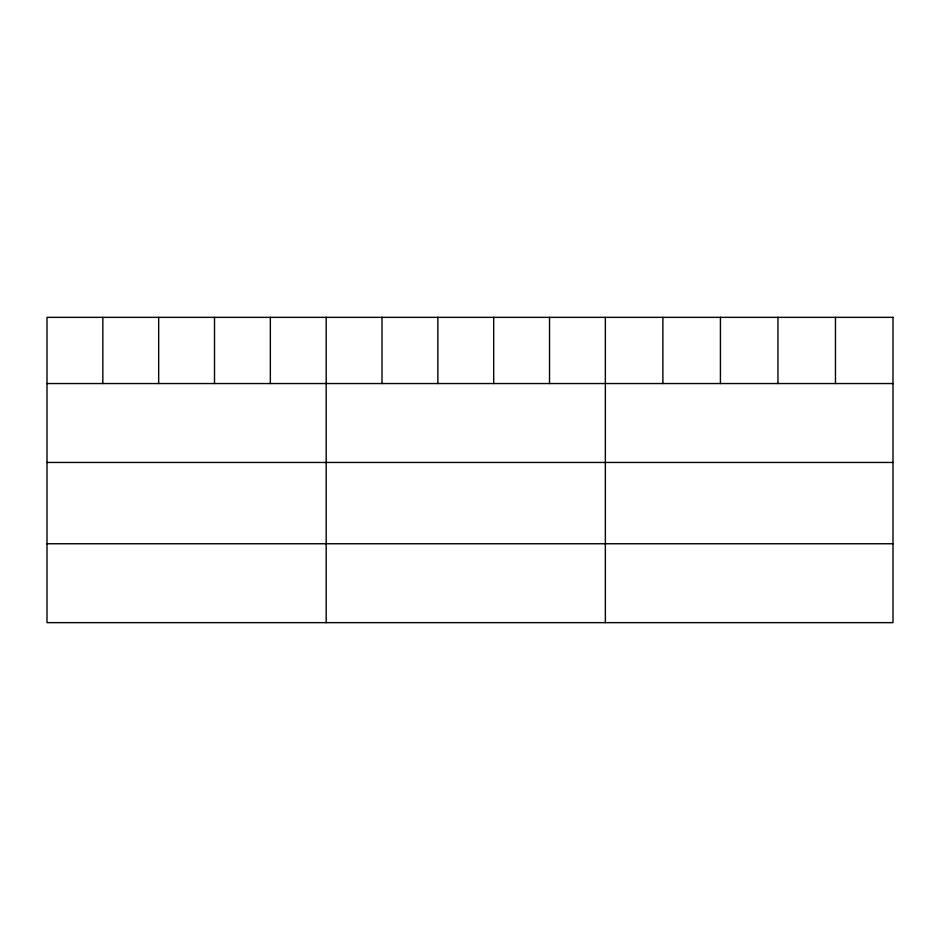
<?xml version="1.0" encoding="UTF-8"?>
<svg xmlns="http://www.w3.org/2000/svg" width="940" height="940" viewBox="0 0 940 940"><rect width="100%" height="100%" fill="white"/><g stroke="black" fill="none" stroke-linecap="round" stroke-linejoin="round"><path stroke-width="1.41" d="M47 383.544L893 383.544M47 462.457L893 462.457M47 543.755L893 543.755M835.472 317.344L835.472 383.544M777.944 317.344L777.944 383.544M720.416 317.344L720.416 383.544M662.888 317.344L662.888 383.544M605.36 317.344L605.36 622.656M549.524 317.344L549.524 383.544M493.688 317.344L493.688 383.544M437.852 317.344L437.852 383.544M382.016 317.344L382.016 383.544M326.18 317.344L326.18 622.656M270.344 317.344L270.344 383.544M214.508 317.344L214.508 383.544M158.672 317.344L158.672 383.544M102.836 317.344L102.836 383.544M893 317.344L47 317.344L47 622.656L893 622.656L893 317.344"/></g></svg>
